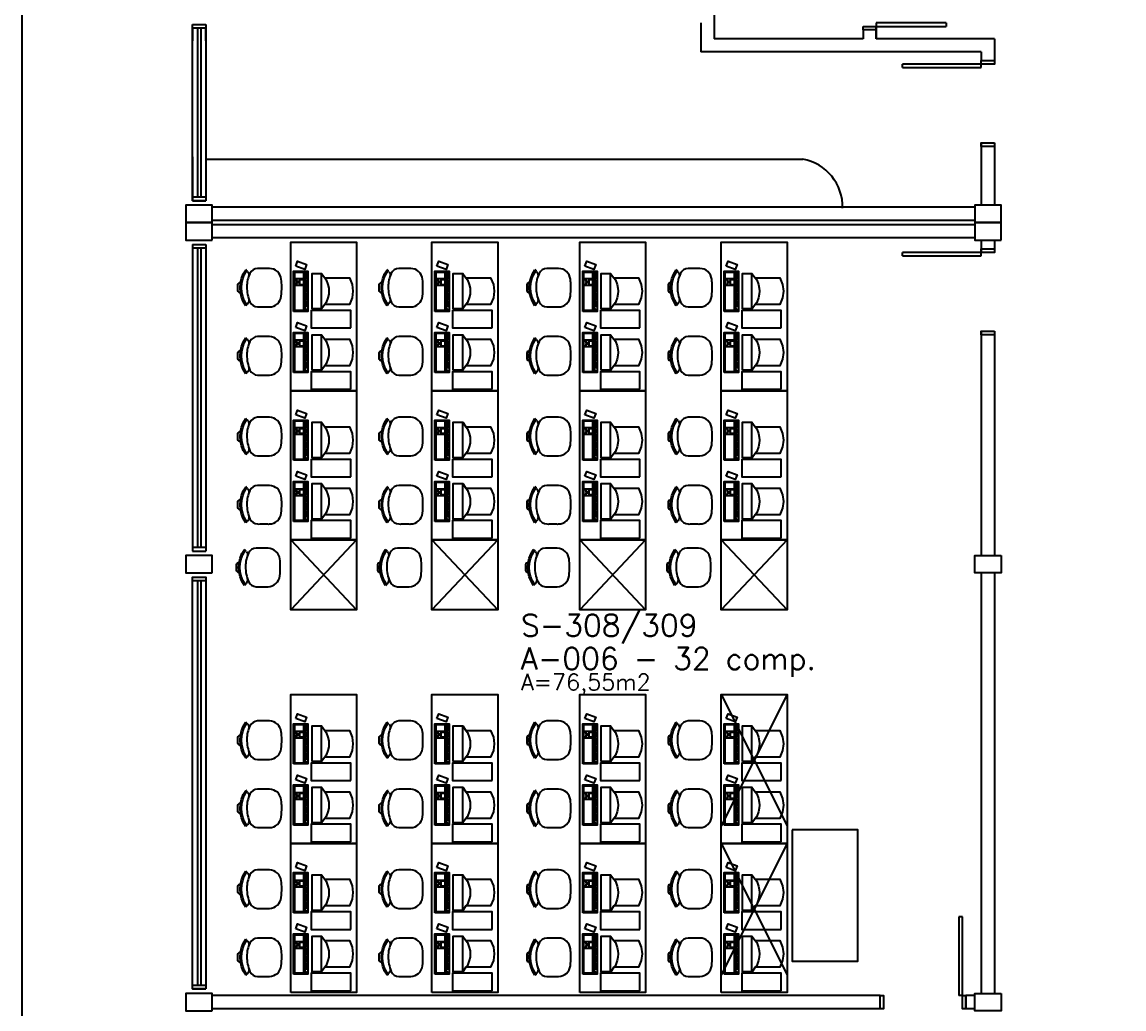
# Model space of a CAD drawing. Header units: millimetres. Extents: x 20431 to 27288, y 6147 to 13165.
# Drawn here: x 20779 to 22036, y 7649 to 8776 of the extents above; entities that cross this region are included whole.
import ezdxf

# ---------------------------------------------------------------- set-up
doc = ezdxf.new("R2010")
doc.units = ezdxf.units.MM
doc.header["$MEASUREMENT"] = 0
for name, color, linetype in [('A-Móveis', 105, 'Continuous'), ('Arqui-Aberturas', 63, 'Continuous'), ('Arqui-DivisóriaGesso', 211, 'Continuous'), ('Arqui-Louças', 30, 'Continuous'), ('Arqui-Móveis', 252, 'Continuous'), ('Arqui-Paredes', 3, 'Continuous'), ('Arqui-Pilares', 4, 'Continuous'), ('Arqui-Salas', 31, 'Continuous')]:
    doc.layers.add(name, color=color, linetype=linetype)
doc.styles.add('INDICAÇÃO AMBIENTES', font='romans.shx')

# ---------------------------------------------------------------- blocks, each defined once
blk = doc.blocks.new('22S0000000')
at = {"lineweight": -3}
for p, q in [((-0.199, 0.452), (-0.205, 0.46)), ((-0.182, 0.438), (-0.192, 0.451)), ((0.182, 0.438), (0.192, 0.451)), ((0.199, 0.452), (0.205, 0.46))]:
    blk.add_line(p, q, dxfattribs=at)
blk.add_lwpolyline([(-0.22, 0.213), (-0.22, 0.297, -0.007386), (-0.22, 0.325, -0.283766), (-0.162, 0.413, -0.109248), (-0.01, 0.447, -0.096656), (0.162, 0.413, -0.283766), (0.22, 0.325, -0.007386), (0.22, 0.297), (0.22, 0.213, -0.007546), (0.22, 0.19, -0.371031), (0.097, 0.055, -0.024121), (-0.01, 0.05, -0.029876), (-0.097, 0.055, -0.371031), (-0.22, 0.19, -0.007546)], format="xyb", close=True, dxfattribs=at)
for centre, radius, start, end in [((0, 0.168), 0.357, 54.8701, 125.1299), ((0, 0.167), 0.343, 55.8574, 124.1426), ((-0.03, 0.519), 0.03, 93.5833, 179.0689), ((0, -0.209), 0.759, 87.5665, 92.4335), ((0.03, 0.519), 0.03, 0.9311, 86.4167), ((-0.195, 0.455), 0.005, 216.8699, 305.9604), ((-0.144, 0.491), 0.0663, 234.3405, 285.7396), ((0.142, 0.491), 0.0669, 255.9348, 307.0801), ((0.195, 0.455), 0.005, 234.0396, 323.1301)]:
    blk.add_arc(centre, radius, start, end, dxfattribs=at)
blk = doc.blocks.new('A$C6F8113F1')
at = {"layer": 'A-Móveis'}
for points in [[(5.6, 65.2), (0, 63.2), (3.8, 52.8), (9.4, 54.9)], [(12.4, 66.3), (12.4, 56.4), (20.3, 56.4), (20.3, 66.3)], [(20.9, 66.3), (20.9, 64.2), (22.9, 64.2), (22.9, 62.2), (24.9, 62.2), (24.9, 64.2), (26.9, 64.2), (26.9, 66.3)], [(56.3, 56.4), (56.3, 66.3), (27.6, 66.3), (27.6, 56.4)], [(12.4, 55.4), (12.4, 53.5), (20.3, 53.5), (20.3, 55.4)], [(20.9, 60.5), (20.9, 56.4), (26.9, 56.4), (26.9, 60.5)], [(20.9, 55.6), (20.9, 53.5), (26.9, 53.5), (26.9, 55.6)], [(35.4, 55.6), (27.6, 55.6), (27.6, 53.5), (35.4, 53.5)], [(44, 55.6), (36.2, 55.6), (36.2, 53.5), (44, 53.5)], [(52.6, 53.5), (52.6, 55.6), (44.8, 55.6), (44.8, 53.5)], [(56.3, 55.6), (54.3, 55.6), (54.3, 53.5), (56.3, 53.5)], [(76.3, 2.4), (56.3, 2.4), (56.3, 47.4), (76.3, 47.4)]]:
    blk.add_lwpolyline(points, close=True, dxfattribs=at)
for points in [[(57.3, 67.6), (11.4, 67.6), (11.4, 51.3), (57.3, 51.3), (57.3, 67.6)], [(54.6, 46.6), (14, 46.6), (14, 35.9), (19.1, 32.1), (19.1, 4), (26.7, 0.9), (34.3, 0), (41.9, 0.9), (49.5, 4), (49.5, 32.1), (54.6, 35.8), (54.6, 46.6)], [(54.6, 35.9), (14, 35.9)], [(19.1, 32.1), (21.3, 30.5), (26.8, 28.4), (30.9, 27.5), (34.3, 27.3), (37.8, 27.5), (41.9, 28.4), (47.3, 30.5), (49.5, 32.1)]]:
    blk.add_lwpolyline(points, dxfattribs=at)

msp = doc.modelspace()

# ---------------------------------------------------------------- linework, layer by layer
at = {"layer": 'Arqui-Aberturas'}
for p, q in [((20973.3, 8572.1), (20973.3, 8773.2)), ((20988.3, 8769.2), (20973.3, 8769.2)), ((20978.8, 8769.2), (20978.8, 8576.1)), ((20978.8, 8768.1), (20978.8, 8758.6)), ((20982.8, 8769.2), (20982.8, 8576.1)), ((20982.8, 8768.1), (20982.8, 8758.6)), ((20988.3, 8773.2), (20988.3, 8572.1)), ((21738.3, 8767.1), (21738.3, 8771.1)), ((21738.3, 8771.1), (21753.3, 8771.1)), ((21753.3, 8767.1), (21738.3, 8767.1)), ((21743.3, 8771.1), (21753.3, 8771.1)), ((21753.3, 8775.1), (21753.3, 8771.1)), ((21833.3, 8775.1), (21753.3, 8775.1)), ((21753.3, 8771.1), (21753.3, 8767.1)), ((21753.3, 8771.1), (21833.3, 8771.1)), ((21833.3, 8775.1), (21833.3, 8771.1)), ((21873.3, 8728.1), (21783.3, 8728.1)), ((21783.3, 8724.1), (21783.3, 8728.1)), ((21873.3, 8724.1), (21873.3, 8728.1)), ((20978.8, 8718.6), (20978.8, 8706.6)), ((20982.8, 8718.6), (20982.8, 8706.6)), ((21783.3, 8724.1), (21873.3, 8724.1)), ((20978.8, 8638.1), (20978.8, 8576.1)), ((20982.8, 8638.1), (20982.8, 8576.1)), ((21873.3, 8637.6), (21873.3, 8633.6)), ((20973.3, 8622.1), (20973.3, 8572.1)), ((20978.8, 8618.1), (20978.8, 8576.1)), ((20982.8, 8618.1), (20982.8, 8576.1)), ((20988.3, 8622.1), (20988.3, 8572.1)), ((20988.3, 8576.1), (20973.3, 8576.1)), ((20988.3, 8576.1), (20973.3, 8576.1)), ((20988.3, 8576.1), (20973.3, 8576.1)), ((20973.3, 8522.1), (20973.3, 8172.1)), ((20988.3, 8518.1), (20973.3, 8518.1)), ((20978.8, 8518.1), (20978.8, 8176.1)), ((20982.8, 8518.1), (20982.8, 8176.1)), ((20988.3, 8522.1), (20988.3, 8172.1)), ((21783.3, 8509.1), (21783.3, 8513.1)), ((21873.3, 8513.1), (21783.3, 8513.1)), ((21873.3, 8509.1), (21873.3, 8513.1)), ((21783.3, 8509.1), (21873.3, 8509.1)), ((20988.3, 8176.1), (20973.3, 8176.1)), ((20988.3, 8138.1), (20973.3, 8138.1)), ((20978.8, 8138.1), (20978.8, 7676.1)), ((20982.8, 8138.1), (20982.8, 7676.1)), ((21847.8, 7754.6), (21847.8, 7664.6)), ((21851.8, 7754.6), (21847.8, 7754.6)), ((21851.8, 7664.6), (21851.8, 7754.6)), ((20988.3, 7676.1), (20973.3, 7676.1)), ((21851.8, 7664.6), (21847.8, 7664.6))]:
    msp.add_line(p, q, dxfattribs=at)
for points in [[(20973.3, 8769.2), (20973.3, 8754.6)], [(20988.3, 8754.6), (20988.3, 8769.2)]]:
    msp.add_lwpolyline(points, dxfattribs=at)
for points in [[(21888.3, 8732.1), (21888.3, 8728.1), (21873.3, 8728.1), (21873.3, 8732.1)], [(21888.3, 8638.1), (21888.3, 8634.1), (21873.3, 8634.1), (21873.3, 8638.1)], [(21888.3, 8517.1), (21888.3, 8513.1), (21873.3, 8513.1), (21873.3, 8517.1)], [(21888.3, 8423.1), (21888.3, 8419.1), (21873.3, 8419.1), (21873.3, 8423.1)], [(20988.3, 7672.1), (20973.3, 7672.1), (20973.3, 8142.1), (20988.3, 8142.1)], [(21757.8, 7664.6), (21761.8, 7664.6), (21761.8, 7649.6), (21757.8, 7649.6)], [(21851.8, 7664.6), (21855.8, 7664.6), (21855.8, 7649.6), (21851.8, 7649.6)]]:
    msp.add_lwpolyline(points, close=True, dxfattribs=at)
at = {"layer": 'Arqui-DivisóriaGesso'}
msp.add_lwpolyline([(20778.7, 9466.8), (23641, 9466.8), (23641, 6147.5), (20778.7, 6147.5)], close=True, dxfattribs=at)
at = {"layer": 'Arqui-Louças'}
msp.add_line((20988.3, 8619.6), (21669.6, 8619.6), dxfattribs=at)
msp.add_arc((21659.7, 8565), 55.4, 358.5288, 79.7634, dxfattribs=at)
at = {"layer": 'Arqui-Móveis'}
for p, q in [((21085.3, 8184.9), (21160.3, 8104.9)), ((21160.3, 8184.9), (21085.3, 8104.9)), ((21246.5, 8184.9), (21321.5, 8104.9)), ((21321.5, 8184.9), (21246.5, 8104.9)), ((21415.3, 8184.9), (21490.3, 8104.9)), ((21490.3, 8184.9), (21415.3, 8104.9)), ((21576.6, 8184.9), (21651.6, 8104.9)), ((21651.6, 8184.9), (21576.6, 8104.9)), ((21576.6, 8008.2), (21651.6, 7858.2)), ((21651.6, 8008.2), (21576.6, 7858.2)), ((21576.6, 7838.2), (21651.6, 7688.2)), ((21651.6, 7838.2), (21576.6, 7688.2))]:
    msp.add_line(p, q, dxfattribs=at)
for points in [[(21085.3, 8354.9), (21085.3, 8524.9), (21160.3, 8524.9), (21160.3, 8354.9), (21085.3, 8354.9)], [(21246.5, 8354.9), (21246.5, 8524.9), (21321.5, 8524.9), (21321.5, 8354.9), (21246.5, 8354.9)], [(21415.3, 8354.9), (21415.3, 8524.9), (21490.3, 8524.9), (21490.3, 8354.9), (21415.3, 8354.9)], [(21576.6, 8354.9), (21576.6, 8524.9), (21651.6, 8524.9), (21651.6, 8354.9), (21576.6, 8354.9)], [(21085.3, 8184.9), (21085.3, 8354.9), (21160.3, 8354.9), (21160.3, 8184.9), (21085.3, 8184.9)], [(21246.5, 8184.9), (21246.5, 8354.9), (21321.5, 8354.9), (21321.5, 8184.9), (21246.5, 8184.9)], [(21415.3, 8184.9), (21415.3, 8354.9), (21490.3, 8354.9), (21490.3, 8184.9), (21415.3, 8184.9)], [(21576.6, 8184.9), (21576.6, 8354.9), (21651.6, 8354.9), (21651.6, 8184.9), (21576.6, 8184.9)], [(21160.3, 8184.9), (21160.3, 8104.9), (21085.3, 8104.9), (21085.3, 8184.9), (21160.3, 8184.9)], [(21321.5, 8184.9), (21321.5, 8104.9), (21246.5, 8104.9), (21246.5, 8184.9), (21321.5, 8184.9)], [(21490.3, 8184.9), (21490.3, 8104.9), (21415.3, 8104.9), (21415.3, 8184.9), (21490.3, 8184.9)], [(21651.6, 8184.9), (21651.6, 8104.9), (21576.6, 8104.9), (21576.6, 8184.9), (21651.6, 8184.9)], [(21085.3, 7838.2), (21085.3, 8008.2), (21160.3, 8008.2), (21160.3, 7838.2), (21085.3, 7838.2)], [(21246.5, 7838.2), (21246.5, 8008.2), (21321.5, 8008.2), (21321.5, 7838.2), (21246.5, 7838.2)], [(21415.3, 7838.2), (21415.3, 8008.2), (21490.3, 8008.2), (21490.3, 7838.2), (21415.3, 7838.2)], [(21576.6, 7838.2), (21576.6, 8008.2), (21651.6, 8008.2), (21651.6, 7838.2), (21576.6, 7838.2)], [(21657.4, 7854), (21657.4, 7704), (21732.4, 7704), (21732.4, 7854), (21657.4, 7854)], [(21085.3, 7668.2), (21085.3, 7838.2), (21160.3, 7838.2), (21160.3, 7668.2), (21085.3, 7668.2)], [(21246.5, 7668.2), (21246.5, 7838.2), (21321.5, 7838.2), (21321.5, 7668.2), (21246.5, 7668.2)], [(21415.3, 7668.2), (21415.3, 7838.2), (21490.3, 7838.2), (21490.3, 7668.2), (21415.3, 7668.2)], [(21576.6, 7668.2), (21576.6, 7838.2), (21651.6, 7838.2), (21651.6, 7668.2), (21576.6, 7668.2)]]:
    msp.add_lwpolyline(points, dxfattribs=at)
at = {"layer": 'Arqui-Paredes'}
for p, q in [((21568.3, 8957.1), (21568.3, 8757.1)), ((20973.3, 8773.2), (20988.3, 8773.2)), ((21553.3, 8775.1), (21553.3, 8742.1)), ((21738.3, 8767.1), (21738.3, 8757.1)), ((21753.3, 8757.1), (21753.3, 8771.1)), ((21753.3, 8767.1), (21753.3, 8757.1)), ((21738.3, 8757.1), (21568.3, 8757.1)), ((21888.3, 8757.1), (21753.3, 8757.1)), ((21888.3, 8757.1), (21888.3, 8732.1)), ((21888.3, 8757.1), (21888.3, 8732.1)), ((21873.3, 8742.1), (21553.3, 8742.1)), ((21873.3, 8742.1), (21873.3, 8732.1)), ((21873.3, 8742.1), (21873.3, 8732.1)), ((21873.3, 8732.1), (21888.3, 8732.1)), ((21873.3, 8634.1), (21873.3, 8567.1)), ((21873.3, 8631.6), (21873.3, 8617.6)), ((21873.3, 8631.6), (21873.3, 8617.6)), ((21873.3, 8631.6), (21873.3, 8617.6)), ((21888.3, 8634.1), (21888.3, 8567.1)), ((21888.3, 8631.6), (21888.3, 8617.6)), ((21888.3, 8631.6), (21888.3, 8617.6)), ((21888.3, 8631.6), (21888.3, 8617.6)), ((20973.3, 8572.1), (20988.3, 8572.1)), ((20973.3, 8572.1), (20987.7, 8572.1)), ((20973.3, 8572.1), (20988.3, 8572.1)), ((20973.3, 8572.1), (20988.3, 8572.1)), ((21865.8, 8564.6), (20995.8, 8564.6)), ((21865.8, 8549.6), (20995.8, 8549.6)), ((21865.8, 8544.6), (20995.8, 8544.6)), ((21865.8, 8529.6), (20995.8, 8529.6)), ((21873.3, 8527.1), (21873.3, 8513.1)), ((21888.3, 8527.1), (21888.3, 8513.1)), ((20973.3, 8522.1), (20988.3, 8522.1)), ((20973.3, 8522.1), (20988.3, 8522.1)), ((21873.3, 8519.1), (21873.3, 8513.1)), ((21873.3, 8517.1), (21888.3, 8517.1)), ((21888.3, 8519.1), (21888.3, 8513.1)), ((21873.3, 8423.1), (21873.3, 8167.1)), ((21888.3, 8423.1), (21888.3, 8167.1)), ((20973.3, 8172.1), (20988.3, 8172.1)), ((20973.3, 8172.1), (20988.3, 8172.1)), ((20973.3, 8142.1), (20988.3, 8142.1)), ((20973.3, 8142.1), (20988.3, 8142.1)), ((21873.3, 8147.1), (21873.3, 7667.1)), ((21888.3, 8147.1), (21888.3, 7667.1)), ((20973.3, 7672.1), (20988.3, 7672.1)), ((21757.8, 7664.6), (20995.8, 7664.6)), ((21757.8, 7649.6), (21757.8, 7664.6)), ((21865.8, 7664.6), (21855.8, 7664.6)), ((21855.8, 7649.6), (21855.8, 7664.6)), ((21757.8, 7649.6), (20995.8, 7649.6)), ((21865.8, 7649.6), (21855.8, 7649.6))]:
    msp.add_line(p, q, dxfattribs=at)
for points in [[(20988.3, 8572.1), (20973.3, 8572.1)], [(20988.3, 8572.1), (20973.3, 8572.1)], [(20988.3, 7672.1), (20973.3, 7672.1)]]:
    msp.add_lwpolyline(points, dxfattribs=at)
at = {"layer": 'Arqui-Pilares'}
for points in [[(20995.8, 8547.1), (20995.8, 8567.1), (20965.8, 8567.1), (20965.8, 8547.1)], [(21895.8, 8547.1), (21895.8, 8567.1), (21865.8, 8567.1), (21865.8, 8547.1)], [(20995.8, 8527.1), (20995.8, 8547.1), (20965.8, 8547.1), (20965.8, 8527.1)], [(21895.8, 8527.1), (21895.8, 8547.1), (21865.8, 8547.1), (21865.8, 8527.1)], [(20995.8, 8147.1), (20995.8, 8167.1), (20965.8, 8167.1), (20965.8, 8147.1)], [(21895.8, 8167.1), (21895.8, 8147.1), (21865.8, 8147.1), (21865.8, 8167.1)], [(20995.8, 7647.1), (20995.8, 7667.1), (20965.8, 7667.1), (20965.8, 7647.1)], [(21895.8, 7667.1), (21895.8, 7647.1), (21865.8, 7647.1), (21865.8, 7667.1)]]:
    msp.add_lwpolyline(points, close=True, dxfattribs=at)

# ---------------------------------------------------------------- block references
at = {"layer": 'A-Móveis', "xscale": -100, "yscale": 100, "zscale": 100, "rotation": 90}
for p in [(21080, 8472.8), (21241.2, 8472.8), (21410, 8472.8), (21571.2, 8472.8), (21080, 8395), (21241.2, 8395), (21410, 8395), (21571.2, 8395), (21080, 8302.8), (21241.2, 8302.8), (21410, 8302.8), (21571.2, 8302.8), (21080, 8225), (21241.2, 8225), (21410, 8225), (21571.2, 8225), (21078.4, 8153.4), (21239.6, 8153.4), (21408.4, 8153.4), (21569.7, 8153.4), (21080, 7956.1), (21241.2, 7956.1), (21410, 7956.1), (21571.2, 7956.1), (21080, 7878.3), (21241.2, 7878.3), (21410, 7878.3), (21571.2, 7878.3), (21080, 7786.1), (21241.2, 7786.1), (21410, 7786.1), (21571.2, 7786.1), (21080, 7708.3), (21241.2, 7708.3), (21410, 7708.3), (21571.2, 7708.3)]:
    msp.add_blockref('22S0000000', p, dxfattribs=at)
at = {"layer": 'Arqui-Móveis', "xscale": -1, "rotation": 90}
for p in [(21156.2, 8503.1), (21317.4, 8503.1), (21486.2, 8503.1), (21647.5, 8503.1), (21156.2, 8433.1), (21317.4, 8433.1), (21486.2, 8433.1), (21647.5, 8433.1), (21156.2, 8333.1), (21317.4, 8333.1), (21486.2, 8333.1), (21647.5, 8333.1), (21156.2, 8263.1), (21317.4, 8263.1), (21486.2, 8263.1), (21647.5, 8263.1), (21156.2, 7986.4), (21317.4, 7986.4), (21486.2, 7986.4), (21647.5, 7986.4), (21156.2, 7916.4), (21317.4, 7916.4), (21486.2, 7916.4), (21647.5, 7916.4), (21156.2, 7816.4), (21317.4, 7816.4), (21486.2, 7816.4), (21647.5, 7816.4), (21156.2, 7746.4), (21317.4, 7746.4), (21486.2, 7746.4), (21647.5, 7746.4)]:
    msp.add_blockref('A$C6F8113F1', p, dxfattribs=at)

# ---------------------------------------------------------------- texts
at = {"layer": 'Arqui-Salas', "color": 2, "linetype": 'Continuous', "style": 'INDICAÇÃO AMBIENTES'}
msp.add_text('S-308/309', height=25, dxfattribs=at).set_placement((21348.1, 8074.8))
at = {"layer": 'Arqui-Salas', "linetype": 'Continuous', "style": 'INDICAÇÃO AMBIENTES'}
for s, height, p in [('A-006 - 32 comp.', 25, (21348.1, 8036.8)), ('A=76,55m2', 18.75, (21348.1, 8013.1))]:
    msp.add_text(s, height=height, dxfattribs=at).set_placement(p)

doc.saveas('drawing.dxf')
